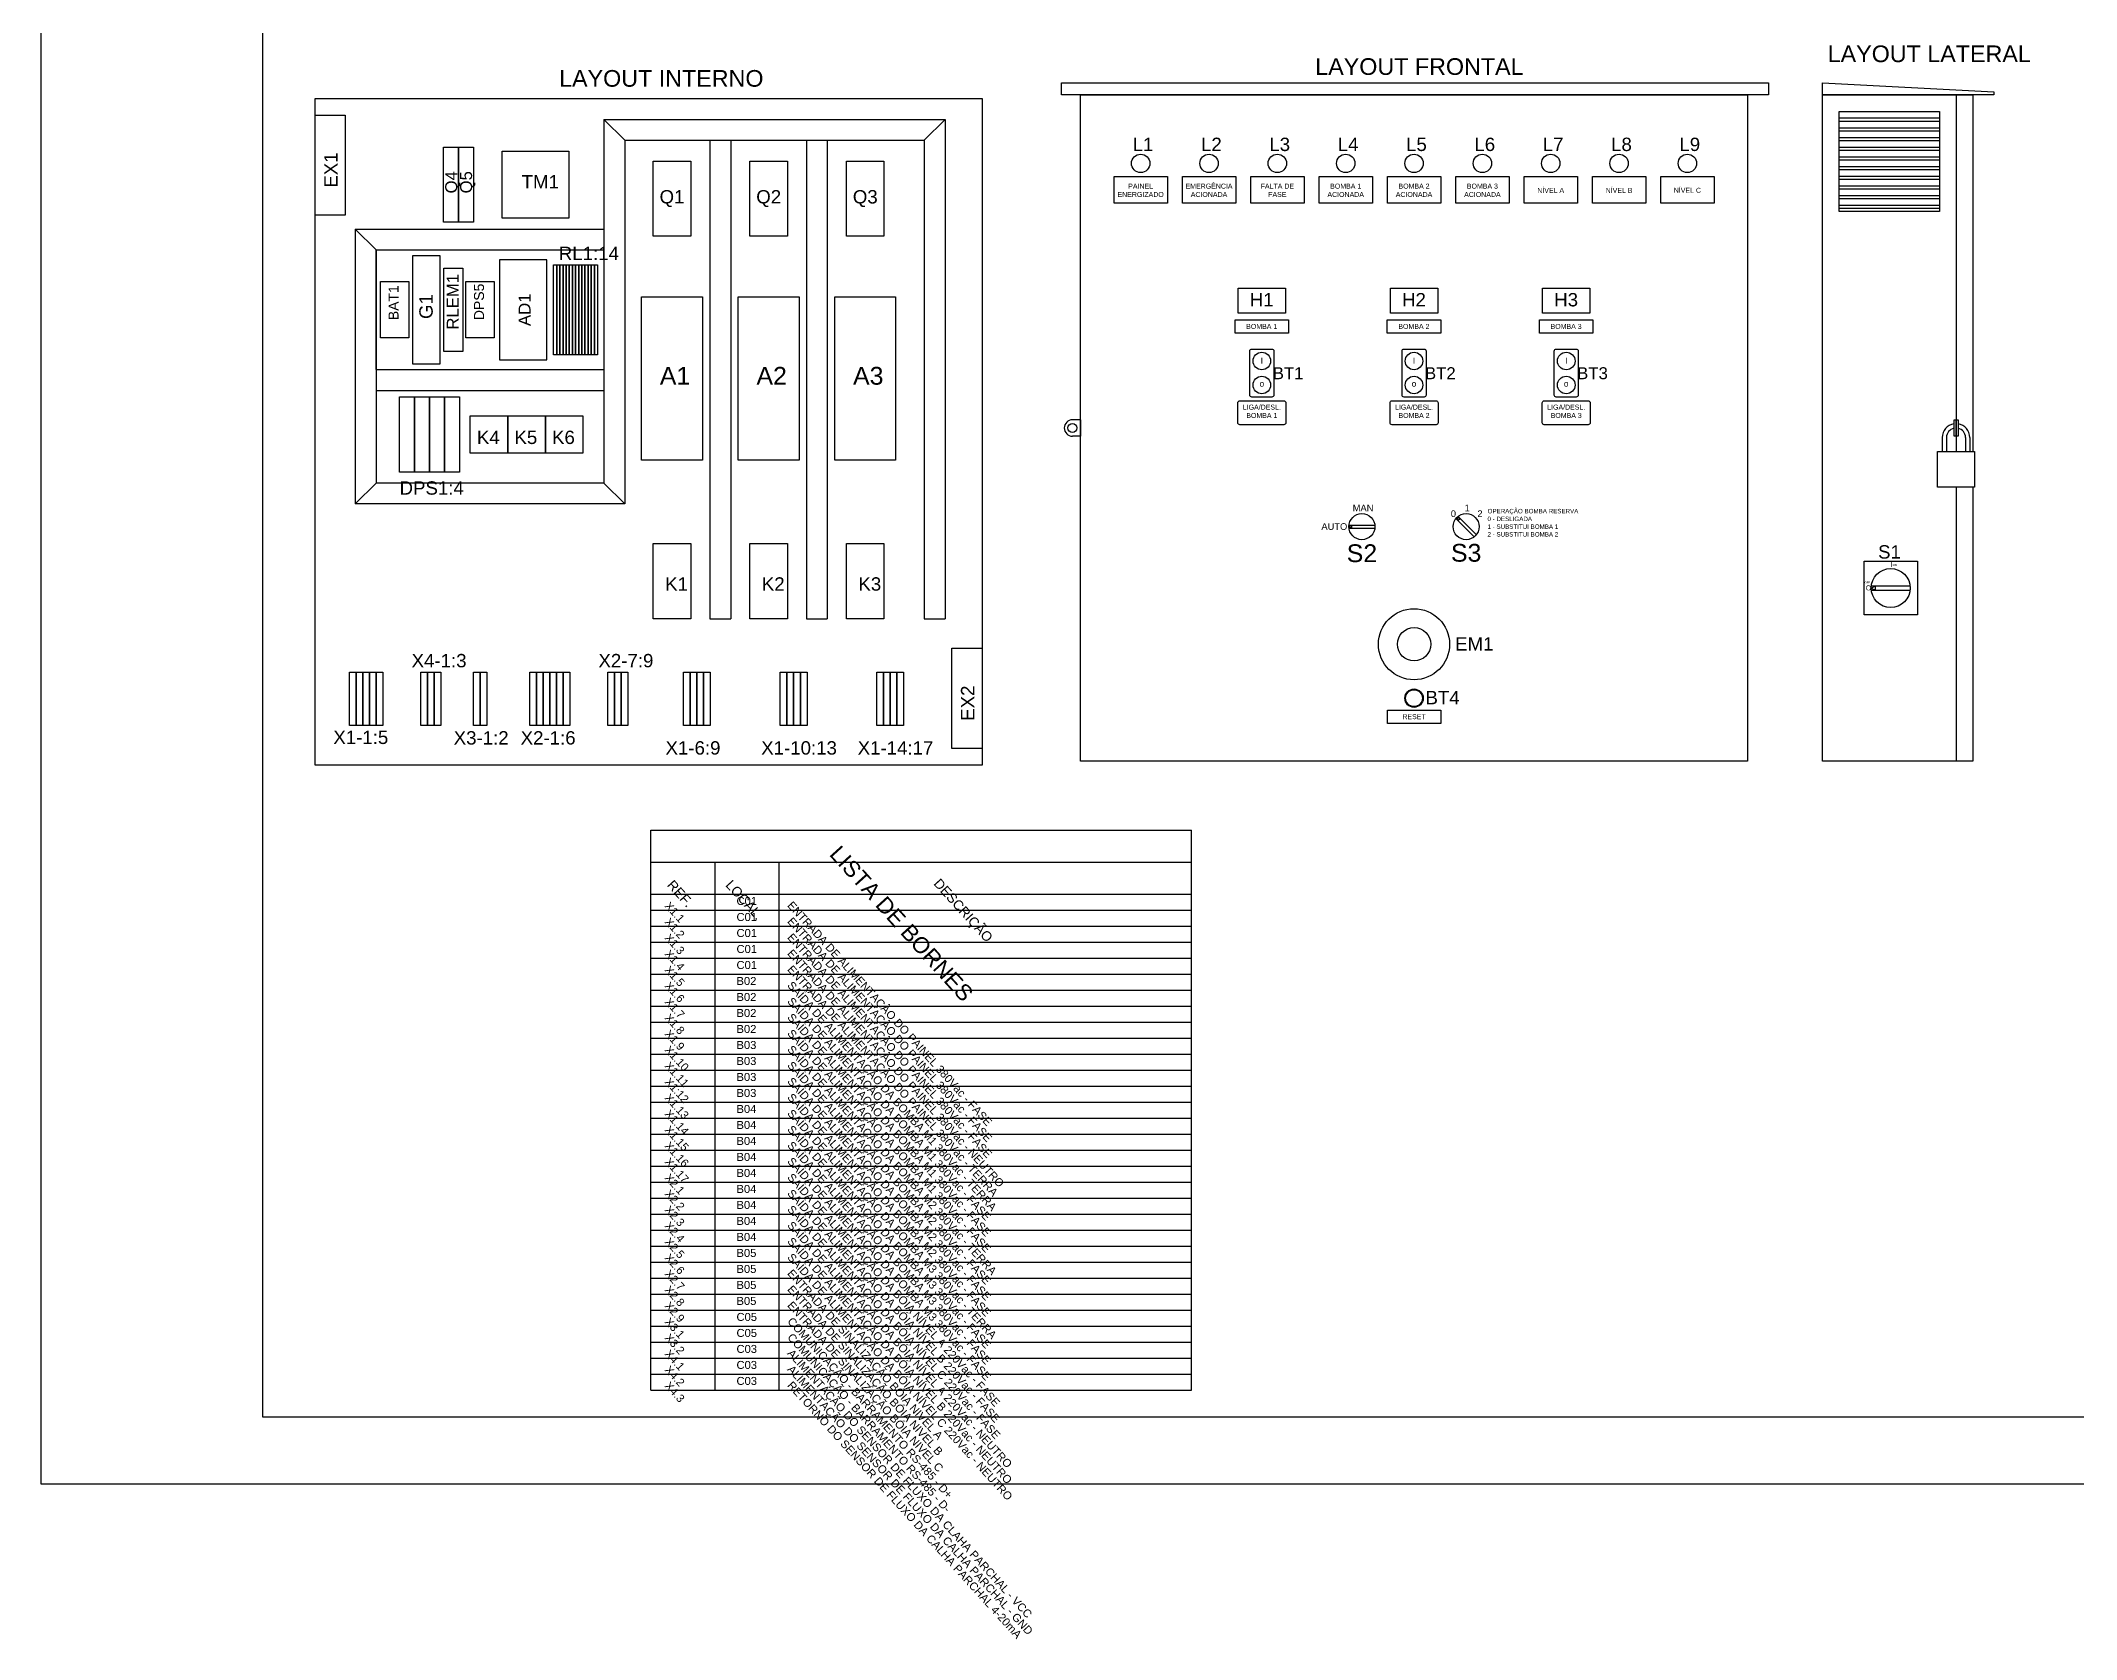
# Model space of a CAD drawing. Header units: millimetres. Extents: x 100 to 940, y 65 to 694.
# Drawn here: x 100 to 557.9, y 65 to 424.7 of the extents above; entities that cross this region are included whole.
import ezdxf

# ---------------------------------------------------------------- set-up
doc = ezdxf.new("R2010")
doc.units = ezdxf.units.MM
doc.styles.add('Annotative', font='arial.ttf')
doc.styles.add('Notes', font='arial.ttf', dxfattribs={"height": 3})

msp = doc.modelspace()

# ---------------------------------------------------------------- linework, layer by layer
for p, q in [((530.88, 412.57), (530.88, 332.3)), ((226.71, 407.02), (226.71, 325.18)), ((231.4, 402.33), (226.71, 407.02)), ((226.71, 407.02), (303.45, 407.02)), ((303.45, 407.02), (298.75, 402.33)), ((303.45, 407.02), (303.45, 294.66)), ((527.13, 407.31), (504.6, 407.31)), ((504.6, 406.64), (527.13, 406.64)), ((504.6, 405.13), (527.13, 405.13)), ((504.6, 404.46), (527.13, 404.46)), ((231.4, 402.33), (231.4, 320.49)), ((231.4, 402.33), (298.75, 402.33)), ((250.53, 402.33), (250.53, 294.66)), ((255.22, 402.33), (255.22, 294.66)), ((272.27, 402.33), (272.27, 294.66)), ((276.96, 402.33), (276.96, 294.66)), ((298.75, 402.33), (298.75, 294.66)), ((504.6, 402.96), (527.13, 402.96)), ((504.6, 402.28), (527.13, 402.28)), ((504.6, 400.78), (527.13, 400.78)), ((504.6, 400.1), (527.13, 400.1)), ((504.6, 398.6), (527.13, 398.6)), ((504.6, 397.92), (527.13, 397.92)), ((504.6, 396.42), (527.13, 396.42)), ((504.6, 395.75), (527.13, 395.75)), ((504.6, 394.25), (527.13, 394.25)), ((504.6, 393.57), (527.13, 393.57)), ((504.6, 392.07), (527.13, 392.07)), ((504.6, 391.39), (527.13, 391.39)), ((504.6, 389.89), (527.13, 389.89)), ((504.6, 389.21), (527.13, 389.21)), ((504.6, 387.71), (527.13, 387.71)), ((504.6, 387.04), (527.13, 387.04)), ((170.73, 382.33), (226.71, 382.33)), ((170.73, 382.33), (170.73, 320.49)), ((170.73, 382.33), (175.43, 377.64)), ((175.43, 377.64), (175.43, 325.18)), ((175.43, 377.64), (226.71, 377.64)), ((175.43, 350.7), (175.43, 377.64)), ((175.43, 350.7), (226.71, 350.7)), ((175.43, 346), (226.71, 346)), ((333.95, 339.41), (332.11, 339.41)), ((333.95, 339.41), (333.95, 335.72)), ((333.95, 335.72), (332.11, 335.72)), ((175.43, 325.18), (170.73, 320.49)), ((226.71, 325.18), (175.43, 325.18)), ((226.71, 325.18), (231.4, 320.49)), ((530.88, 324.23), (530.88, 262.57)), ((231.4, 320.49), (170.73, 320.49)), ((418.37, 317.19), (422.49, 313.07)), ((418.6, 317.45), (419.31, 317.21)), ((418.6, 317.45), (418.83, 316.73)), ((418.83, 316.73), (419.31, 317.21)), ((418.85, 317.67), (422.97, 313.55)), ((394.3, 315.37), (394.97, 315.71)), ((394.3, 315.37), (394.97, 315.03)), ((394.32, 315.71), (400.15, 315.71)), ((394.32, 315.03), (400.15, 315.03)), ((394.97, 315.03), (394.97, 315.71)), ((511.79, 301.56), (512.79, 302.07)), ((511.79, 301.56), (512.79, 301.06)), ((511.82, 302.07), (520.56, 302.07)), ((511.82, 301.06), (520.56, 301.06)), ((512.79, 301.06), (512.79, 302.07)), ((250.53, 294.66), (255.22, 294.66)), ((272.27, 294.66), (276.96, 294.66)), ((298.75, 294.66), (303.45, 294.66)), ((237.25, 121.04), (237.25, 247.04)), ((237.25, 247.04), (358.86, 247.04)), ((358.86, 121.04), (358.86, 247.04)), ((237.25, 239.84), (358.86, 239.84)), ((251.65, 239.84), (251.65, 121.04)), ((266.05, 239.84), (266.05, 121.04)), ((237.25, 232.64), (358.86, 232.64)), ((237.25, 229.04), (358.86, 229.04)), ((237.25, 225.44), (358.86, 225.44)), ((237.25, 221.84), (358.86, 221.84)), ((237.25, 218.24), (358.86, 218.24)), ((237.25, 214.64), (358.86, 214.64)), ((237.25, 211.04), (358.86, 211.04)), ((237.25, 207.44), (358.86, 207.44)), ((237.25, 203.84), (358.86, 203.84)), ((237.25, 200.24), (358.86, 200.24)), ((237.25, 196.64), (358.86, 196.64)), ((237.25, 193.04), (358.86, 193.04)), ((237.25, 189.44), (358.86, 189.44)), ((237.25, 185.84), (358.86, 185.84)), ((237.25, 182.24), (358.86, 182.24)), ((237.25, 178.64), (358.86, 178.64)), ((237.25, 175.04), (358.86, 175.04)), ((237.25, 171.44), (358.86, 171.44)), ((237.25, 167.84), (358.86, 167.84)), ((237.25, 164.24), (358.86, 164.24)), ((237.25, 160.64), (358.86, 160.64)), ((237.25, 157.04), (358.86, 157.04)), ((237.25, 153.44), (358.86, 153.44)), ((237.25, 149.84), (358.86, 149.84)), ((237.25, 146.24), (358.86, 146.24)), ((237.25, 142.64), (358.86, 142.64)), ((237.25, 139.04), (358.86, 139.04)), ((237.25, 135.44), (358.86, 135.44)), ((237.25, 131.84), (358.86, 131.84)), ((237.25, 128.24), (358.86, 128.24)), ((237.25, 124.64), (358.86, 124.64)), ((237.25, 121.04), (358.86, 121.04))]:
    msp.add_line(p, q)
at = {"linetype": 'Continuous'}
for p, q in [((530.88, 335.72), (530.88, 339.41)), ((527.78, 335.43), (527.78, 332.3)), ((528.74, 335.43), (528.74, 332.3)), ((533.02, 335.43), (533.02, 332.3)), ((533.98, 335.43), (533.98, 332.3))]:
    msp.add_line(p, q, dxfattribs=at)
for points in [[(100, 100), (940, 100), (940, 693.94), (100, 693.94)], [(150, 679), (925, 679), (925, 115), (150, 115)], [(329.63, 415.24), (488.7, 415.24), (488.7, 412.57), (329.63, 412.57)], [(333.95, 412.57), (483.95, 412.57), (483.95, 262.57), (333.95, 262.57)], [(500.85, 415.24), (539.37, 413.24), (539.37, 412.57), (500.85, 412.57)], [(161.76, 411.72), (311.76, 411.72), (311.76, 261.72), (161.76, 261.72)], [(161.76, 407.96), (168.52, 407.96), (168.52, 385.43), (161.76, 385.43)], [(504.6, 408.81), (527.13, 408.81), (527.13, 386.29), (504.6, 386.29)], [(190.6, 400.78), (193.98, 400.78), (193.98, 383.88), (190.6, 383.88)], [(193.98, 400.78), (197.36, 400.78), (197.36, 383.88), (193.98, 383.88)], [(203.79, 399.84), (218.8, 399.84), (218.8, 384.82), (203.79, 384.82)], [(237.78, 397.64), (246.23, 397.64), (246.23, 380.74), (237.78, 380.74)], [(259.52, 397.64), (267.97, 397.64), (267.97, 380.74), (259.52, 380.74)], [(281.25, 397.64), (289.7, 397.64), (289.7, 380.74), (281.25, 380.74)], [(341.47, 394.15), (353.49, 394.15), (353.49, 388.14), (341.47, 388.14)], [(356.85, 394.15), (368.86, 394.15), (368.86, 388.14), (356.85, 388.14)], [(372.22, 394.15), (384.24, 394.15), (384.24, 388.14), (372.22, 388.14)], [(387.6, 394.15), (399.61, 394.15), (399.61, 388.14), (387.6, 388.14)], [(402.97, 394.15), (414.99, 394.15), (414.99, 388.14), (402.97, 388.14)], [(418.35, 394.15), (430.36, 394.15), (430.36, 388.14), (418.35, 388.14)], [(433.72, 394.15), (445.74, 394.15), (445.74, 388.14), (433.72, 388.14)], [(449.1, 394.15), (461.11, 394.15), (461.11, 388.14), (449.1, 388.14)], [(464.47, 394.15), (476.49, 394.15), (476.49, 388.14), (464.47, 388.14)], [(183.75, 376.37), (189.76, 376.37), (189.76, 351.96), (183.75, 351.96)], [(190.72, 373.55), (194.93, 373.55), (194.93, 354.78), (190.72, 354.78)], [(213.89, 375.43), (203.21, 375.43), (203.21, 352.9), (213.89, 352.9)], [(215.38, 374.28), (216.09, 374.28), (216.09, 354.05), (215.38, 354.05)], [(216.09, 374.28), (216.79, 374.28), (216.79, 354.05), (216.09, 354.05)], [(216.79, 374.28), (217.5, 374.28), (217.5, 354.05), (216.79, 354.05)], [(217.5, 374.28), (218.21, 374.28), (218.21, 354.05), (217.5, 354.05)], [(218.21, 374.28), (218.91, 374.28), (218.91, 354.05), (218.21, 354.05)], [(218.91, 374.28), (219.62, 374.28), (219.62, 354.05), (218.91, 354.05)], [(219.62, 374.28), (220.32, 374.28), (220.32, 354.05), (219.62, 354.05)], [(220.32, 374.28), (221.03, 374.28), (221.03, 354.05), (220.32, 354.05)], [(221.03, 374.28), (221.74, 374.28), (221.74, 354.05), (221.03, 354.05)], [(221.74, 374.28), (222.44, 374.28), (222.44, 354.05), (221.74, 354.05)], [(222.44, 374.28), (223.15, 374.28), (223.15, 354.05), (222.44, 354.05)], [(223.15, 374.28), (223.85, 374.28), (223.85, 354.05), (223.15, 354.05)], [(223.85, 374.28), (224.56, 374.28), (224.56, 354.05), (223.85, 354.05)], [(224.56, 374.28), (225.27, 374.28), (225.27, 354.05), (224.56, 354.05)], [(176.44, 370.5), (182.78, 370.5), (182.78, 357.83), (176.44, 357.83)], [(195.66, 370.5), (202, 370.5), (202, 357.83), (195.66, 357.83)], [(235.16, 367.05), (248.85, 367.05), (248.85, 330.3), (235.16, 330.3)], [(256.9, 367.05), (270.59, 367.05), (270.59, 330.3), (256.9, 330.3)], [(278.63, 367.05), (292.32, 367.05), (292.32, 330.3), (278.63, 330.3)], [(369.38, 369.03), (380.05, 369.03), (380.05, 363.43), (369.38, 363.43)], [(403.62, 369.03), (414.28, 369.03), (414.28, 363.43), (403.62, 363.43)], [(437.86, 369.03), (448.52, 369.03), (448.52, 363.43), (437.86, 363.43)], [(368.71, 361.93), (380.72, 361.93), (380.72, 358.92), (368.71, 358.92)], [(402.94, 361.93), (414.96, 361.93), (414.96, 358.92), (402.94, 358.92)], [(437.18, 361.93), (449.2, 361.93), (449.2, 358.92), (437.18, 358.92)], [(180.73, 344.55), (184.11, 344.55), (184.11, 327.65), (180.73, 327.65)], [(184.11, 344.55), (187.48, 344.55), (187.48, 327.65), (184.11, 327.65)], [(187.48, 344.55), (190.86, 344.55), (190.86, 327.65), (187.48, 327.65)], [(190.86, 344.55), (194.24, 344.55), (194.24, 327.65), (190.86, 327.65)], [(196.63, 340.32), (205.08, 340.32), (205.08, 331.88), (196.63, 331.88)], [(205.08, 340.32), (213.53, 340.32), (213.53, 331.88), (205.08, 331.88)], [(213.53, 340.32), (221.98, 340.32), (221.98, 331.88), (213.53, 331.88)], [(237.78, 311.55), (246.23, 311.55), (246.23, 294.66), (237.78, 294.66)], [(259.52, 311.55), (267.97, 311.55), (267.97, 294.66), (259.52, 294.66)], [(281.25, 311.55), (289.7, 311.55), (289.7, 294.66), (281.25, 294.66)], [(510.18, 307.57), (522.19, 307.57), (522.19, 295.56), (510.18, 295.56)], [(305, 288), (311.76, 288), (311.76, 265.47), (305, 265.47)], [(169.45, 282.64), (170.96, 282.64), (170.96, 270.63), (169.45, 270.63)], [(170.98, 282.64), (172.49, 282.64), (172.49, 270.63), (170.98, 270.63)], [(172.49, 282.64), (173.99, 282.64), (173.99, 270.63), (172.49, 270.63)], [(173.99, 282.64), (175.49, 282.64), (175.49, 270.63), (173.99, 270.63)], [(175.49, 282.64), (176.99, 282.64), (176.99, 270.63), (175.49, 270.63)], [(185.53, 282.64), (187.04, 282.64), (187.04, 270.63), (185.53, 270.63)], [(187.04, 282.64), (188.54, 282.64), (188.54, 270.63), (187.04, 270.63)], [(188.54, 282.64), (190.04, 282.64), (190.04, 270.63), (188.54, 270.63)], [(197.35, 282.64), (198.85, 282.64), (198.85, 270.63), (197.35, 270.63)], [(198.85, 282.64), (200.36, 282.64), (200.36, 270.63), (198.85, 270.63)], [(210, 282.64), (211.51, 282.64), (211.51, 270.63), (210, 270.63)], [(211.51, 282.64), (213.01, 282.64), (213.01, 270.63), (211.51, 270.63)], [(213.01, 282.64), (214.51, 282.64), (214.51, 270.63), (213.01, 270.63)], [(214.51, 282.64), (216.01, 282.64), (216.01, 270.63), (214.51, 270.63)], [(216.01, 282.64), (217.51, 282.64), (217.51, 270.63), (216.01, 270.63)], [(217.51, 282.64), (219.02, 282.64), (219.02, 270.63), (217.51, 270.63)], [(227.56, 282.64), (229.06, 282.64), (229.06, 270.63), (227.56, 270.63)], [(229.06, 282.64), (230.56, 282.64), (230.56, 270.63), (229.06, 270.63)], [(230.56, 282.64), (232.06, 282.64), (232.06, 270.63), (230.56, 270.63)], [(244.64, 282.64), (246.14, 282.64), (246.14, 270.63), (244.64, 270.63)], [(246.14, 282.64), (247.64, 282.64), (247.64, 270.63), (246.14, 270.63)], [(247.64, 282.64), (249.14, 282.64), (249.14, 270.63), (247.64, 270.63)], [(249.14, 282.64), (250.64, 282.64), (250.64, 270.63), (249.14, 270.63)], [(266.38, 282.64), (267.88, 282.64), (267.88, 270.63), (266.38, 270.63)], [(267.88, 282.64), (269.38, 282.64), (269.38, 270.63), (267.88, 270.63)], [(269.38, 282.64), (270.89, 282.64), (270.89, 270.63), (269.38, 270.63)], [(270.89, 282.64), (272.39, 282.64), (272.39, 270.63), (270.89, 270.63)], [(288.11, 282.64), (289.61, 282.64), (289.61, 270.63), (288.11, 270.63)], [(289.61, 282.64), (291.11, 282.64), (291.11, 270.63), (289.61, 270.63)], [(291.11, 282.64), (292.61, 282.64), (292.61, 270.63), (291.11, 270.63)], [(292.61, 282.64), (294.12, 282.64), (294.12, 270.63), (292.61, 270.63)], [(402.97, 274.11), (414.99, 274.11), (414.99, 271.1), (402.97, 271.1)]]:
    msp.add_lwpolyline(points, close=True)
msp.add_lwpolyline([(534.64, 324.23), (534.64, 262.57), (500.85, 262.57), (500.85, 412.57), (534.64, 412.57), (534.64, 332.3)])
for points in [[(372.01, 344.99), (372.01, 354.89, -0.414214), (372.46, 355.34), (376.96, 355.34, -0.414214), (377.41, 354.89), (377.41, 344.99, -0.414214), (376.96, 344.54), (372.46, 344.54, -0.414214)], [(406.25, 344.99), (406.25, 354.89, -0.414214), (406.7, 355.34), (411.2, 355.34, -0.414214), (411.65, 354.89), (411.65, 344.99, -0.414214), (411.2, 344.54), (406.7, 344.54, -0.414214)], [(440.49, 344.99), (440.49, 354.89, -0.414214), (440.94, 355.34), (445.44, 355.34, -0.414214), (445.89, 354.89), (445.89, 344.99, -0.414214), (445.44, 344.54), (440.94, 344.54, -0.414214)], [(369.76, 343.69), (379.66, 343.69, -0.414214), (380.11, 343.24), (380.11, 338.74, -0.414214), (379.66, 338.29), (369.76, 338.29, -0.414214), (369.31, 338.74), (369.31, 343.24, -0.414214)], [(404, 343.69), (413.9, 343.69, -0.414214), (414.35, 343.24), (414.35, 338.74, -0.414214), (413.9, 338.29), (404, 338.29, -0.414214), (403.55, 338.74), (403.55, 343.24, -0.414214)], [(438.24, 343.69), (448.14, 343.69, -0.414214), (448.59, 343.24), (448.59, 338.74, -0.414214), (448.14, 338.29), (438.24, 338.29, -0.414214), (437.79, 338.74), (437.79, 343.24, -0.414214)]]:
    msp.add_lwpolyline(points, format="xyb", close=True)
for points in [[(530.43, 339.41), (531.34, 339.41), (531.34, 335.72), (530.43, 335.72)], [(526.74, 332.3), (535.03, 332.3), (535.03, 324.23), (526.74, 324.23)]]:
    msp.add_lwpolyline(points, close=True, dxfattribs=at)
for centre, radius in [((347.45, 397.11), 2.07), ((362.83, 397.11), 2.07), ((378.2, 397.11), 2.07), ((393.58, 397.11), 2.07), ((408.95, 397.11), 2.07), ((424.33, 397.11), 2.07), ((439.7, 397.11), 2.07), ((455.08, 397.11), 2.07), ((470.45, 397.11), 2.07), ((374.71, 352.64), 1.98), ((408.95, 352.64), 1.98), ((443.19, 352.64), 1.98), ((374.71, 347.24), 1.98), ((408.95, 347.24), 1.98), ((443.19, 347.24), 1.98), ((332.11, 337.57), 1.01), ((397.23, 315.37), 2.93), ((420.67, 315.37), 2.93), ((516.19, 301.56), 4.4), ((408.95, 288.91), 8), ((408.95, 288.91), 3.75), ((408.95, 276.77), 2.07), ((408.95, 276.77), 1.89)]:
    msp.add_circle(centre, radius)
msp.add_arc((332.11, 337.57), 1.84, 90, 270)
for radius, start, end in [(3.1, 98.4631, 180), (2.14, 102.3098, 180), (3.1, 0, 81.5369), (2.14, 0, 77.6902)]:
    msp.add_arc((530.88, 335.43), radius, start, end, dxfattribs=at)

# ---------------------------------------------------------------- texts
for s, height, rotation, style, p in [('EX1', 3.004, 90, 'Annotative', (166.79, 391.65)), ('Q4', 2.69, 90, 'Annotative', (193.69, 390.36)), ('Q5', 2.69, 90, 'Annotative', (197.04, 390.36)), ('RLEM1', 2.69, 90, 'Annotative', (194.04, 359.71)), ('BAT1', 2.253, 90, 'Annotative', (180.51, 361.84)), ('G1', 3.004, 90, 'Annotative', (188.18, 362.1)), ('DPS5', 2.253, 90, 'Annotative', (199.73, 361.84)), ('AD1', 2.7, 90, 'Annotative', (210.2, 360.51)), ('EX2', 3.004, 90, 'Annotative', (310.03, 271.68)), ('LISTA DE BORNES', 3.6, 312.1646, 'Notes', (277.24, 241.53)), ('REF.', 2.16, 312.1646, 'Notes', (240.77, 234.62)), ('LOCAL.', 2.16, 312.1646, 'Notes', (253.92, 234.62)), ('DESCRIÇÃO', 2.16, 312.1646, 'Notes', (300.74, 234.95)), ('X1.1', 1.8, 312.1646, 'Notes', (240.23, 229.94)), ('ENTRADA DE ALIMENTAÇÃO DO PAINEL 380Vac - FASE', 1.8, 312.1646, 'Notes', (267.84, 230.04)), ('X1.2', 1.8, 312.1646, 'Notes', (240.23, 226.34)), ('ENTRADA DE ALIMENTAÇÃO DO PAINEL 380Vac - FASE', 1.8, 312.1646, 'Notes', (267.84, 226.44)), ('X1.3', 1.8, 312.1646, 'Notes', (240.23, 222.74)), ('X1.4', 1.8, 312.1646, 'Notes', (240.23, 219.14)), ('ENTRADA DE ALIMENTAÇÃO DO PAINEL 380Vac - FASE', 1.8, 312.1646, 'Notes', (267.84, 222.84)), ('ENTRADA DE ALIMENTAÇÃO DO PAINEL 380Vac - NEUTRO', 1.8, 312.1646, 'Notes', (267.84, 219.24)), ('X1.5', 1.8, 312.1646, 'Notes', (240.23, 215.54)), ('ENTRADA DE ALIMENTAÇÃO DO PAINEL 380Vac - TERRA', 1.8, 312.1646, 'Notes', (267.84, 215.64)), ('X1.6', 1.8, 312.1646, 'Notes', (240.23, 211.94)), ('SAÍDA DE ALIMENTAÇÃO DA BOMBA M1 380Vac - TERRA', 1.8, 312.1646, 'Notes', (267.84, 212.04)), ('X1.7', 1.8, 312.1646, 'Notes', (240.23, 208.34)), ('SAÍDA DE ALIMENTAÇÃO DA BOMBA M1 380Vac - FASE', 1.8, 312.1646, 'Notes', (267.84, 208.44)), ('X1.8', 1.8, 312.1646, 'Notes', (240.23, 204.74)), ('X1.9', 1.8, 312.1646, 'Notes', (240.23, 201.14)), ('SAÍDA DE ALIMENTAÇÃO DA BOMBA M1 380Vac - FASE', 1.8, 312.1646, 'Notes', (267.84, 204.84)), ('SAÍDA DE ALIMENTAÇÃO DA BOMBA M1 380Vac - FASE', 1.8, 312.1646, 'Notes', (267.84, 201.24)), ('X1.10', 1.8, 312.1646, 'Notes', (240.23, 197.54)), ('SAÍDA DE ALIMENTAÇÃO DA BOMBA M2 380Vac - TERRA', 1.8, 312.1646, 'Notes', (267.84, 197.64)), ('X1.11', 1.8, 312.1646, 'Notes', (240.23, 193.94)), ('SAÍDA DE ALIMENTAÇÃO DA BOMBA M2 380Vac - FASE', 1.8, 312.1646, 'Notes', (267.84, 194.04)), ('X1:12', 1.8, 312.1646, 'Notes', (240.23, 190.34)), ('X1.13', 1.8, 312.1646, 'Notes', (240.23, 186.74)), ('SAÍDA DE ALIMENTAÇÃO DA BOMBA M2 380Vac - FASE', 1.8, 312.1646, 'Notes', (267.84, 190.44)), ('SAÍDA DE ALIMENTAÇÃO DA BOMBA M2 380Vac - FASE', 1.8, 312.1646, 'Notes', (267.84, 186.84)), ('X1.14', 1.8, 312.1646, 'Notes', (240.23, 183.14)), ('SAÍDA DE ALIMENTAÇÃO DA BOMBA M3 380Vac - TERRA', 1.8, 312.1646, 'Notes', (267.84, 183.24)), ('X1.15', 1.8, 312.1646, 'Notes', (240.23, 179.54)), ('SAÍDA DE ALIMENTAÇÃO DA BOMBA M3 380Vac - FASE', 1.8, 312.1646, 'Notes', (267.84, 179.64)), ('X1.16', 1.8, 312.1646, 'Notes', (240.23, 175.94)), ('SAÍDA DE ALIMENTAÇÃO DA BOMBA M3 380Vac - FASE', 1.8, 312.1646, 'Notes', (267.84, 176.04)), ('X1.17', 1.8, 312.1646, 'Notes', (240.23, 172.34)), ('X2.1', 1.8, 312.1646, 'Notes', (240.23, 168.74)), ('SAÍDA DE ALIMENTAÇÃO DA BOMBA M3 380Vac - FASE', 1.8, 312.1646, 'Notes', (267.84, 172.44)), ('SAÍDA DE ALIMENTAÇÃO DA BÓIA NÍVEL A 220Vac - FASE', 1.8, 312.1646, 'Notes', (267.84, 168.84)), ('X2.2', 1.8, 312.1646, 'Notes', (240.23, 165.14)), ('SAÍDA DE ALIMENTAÇÃO DA BÓIA NÍVEL B 220Vac - FASE', 1.8, 312.1646, 'Notes', (267.84, 165.24)), ('X2.3', 1.8, 312.1646, 'Notes', (240.23, 161.54)), ('SAÍDA DE ALIMENTAÇÃO DA BÓIA NÍVEL C 220Vac - FASE', 1.8, 312.1646, 'Notes', (267.84, 161.64)), ('X2.4', 1.8, 312.1646, 'Notes', (240.23, 157.94)), ('SAÍDA DE ALIMENTAÇÃO DA BÓIA NÍVEL A 220Vac - NEUTRO', 1.8, 312.1646, 'Notes', (267.84, 158.04)), ('X2.5', 1.8, 312.1646, 'Notes', (240.23, 154.34)), ('X2.6', 1.8, 312.1646, 'Notes', (240.23, 150.74)), ('SAÍDA DE ALIMENTAÇÃO DA BÓIA NÍVEL B 220Vac - NEUTRO', 1.8, 312.1646, 'Notes', (267.84, 154.44)), ('SAÍDA DE ALIMENTAÇÃO DA BÓIA NÍVEL C 220Vac - NEUTRO', 1.8, 312.1646, 'Notes', (267.84, 150.84)), ('X2.7', 1.8, 312.1646, 'Notes', (240.23, 147.14)), ('ENTRADA DE SINALIZAÇÃO BÓIA NIVEL A', 1.8, 312.1646, 'Notes', (267.84, 147.24)), ('X2.8', 1.8, 312.1646, 'Notes', (240.23, 143.54)), ('ENTRADA DE SINALIZAÇÃO BÓIA NIVEL B', 1.8, 312.1646, 'Notes', (267.84, 143.64)), ('X2.9', 1.8, 312.1646, 'Notes', (240.23, 139.94)), ('X3.1', 1.8, 312.1646, 'Notes', (240.23, 136.34)), ('ENTRADA DE SINALIZAÇÃO BÓIA NIVEL C', 1.8, 312.1646, 'Notes', (267.84, 140.04)), ('X3.2', 1.8, 312.1646, 'Notes', (240.23, 132.74)), ('COMUNICAÇÃO - BARRAMENTO RS-485 - D+', 1.8, 312.1646, 'Notes', (267.84, 136.44)), ('COMUNICAÇÃO - BARRAMENTO RS-485 - D-', 1.8, 312.1646, 'Notes', (267.84, 132.84)), ('X4.1', 1.8, 312.1646, 'Notes', (240.23, 129.14)), ('ALIMENTAÇÃO DO SENSOR DE FLUXO DA CLAHA PARCHAL - VCC', 1.8, 312.1646, 'Notes', (267.84, 129.24)), ('X4.2', 1.8, 312.1646, 'Notes', (240.23, 125.54)), ('ALIMENTAÇÃO DO SENSOR DE FLUXO DA CALHA PARCHAL - GND', 1.8, 312.1646, 'Notes', (267.84, 125.64)), ('X4.3', 1.8, 312.1646, 'Notes', (240.23, 121.94)), ('RETORNO DO SENSOR DE FLUXO DA CALHA PARCHAL 4-20mA', 1.8, 312.1646, 'Notes', (267.84, 122.04))]:
    msp.add_text(s, height=height, rotation=rotation, dxfattribs=dict(style=style)).set_placement(p)
for s, height, style, p in [('RL1:14', 3.004, 'Annotative', (216.56, 375.36)), ('I', 1.35, 'Annotative', (374.45, 352.05)), ('I', 1.35, 'Annotative', (408.69, 352.05)), ('I', 1.35, 'Annotative', (442.93, 352.05)), ('BT1', 2.7, 'Annotative', (377.17, 348.55)), ('BT2', 2.7, 'Annotative', (411.41, 348.55)), ('BT3', 2.7, 'Annotative', (445.64, 348.55)), ('o', 1.35, 'Annotative', (374.19, 346.88)), ('o', 1.35, 'Annotative', (408.42, 346.88)), ('o', 1.35, 'Annotative', (442.66, 346.88)), ('0 - DESLIGADA', 1, 'Notes', (425.48, 316.62)), ('OPERAÇÃO BOMBA RESERVA', 1, 'Notes', (425.5, 318.37)), ('2 - SUBSTITUI BOMBA 2', 1, 'Notes', (425.48, 313.14)), ('1 - SUBSTITUI BOMBA 1', 1, 'Notes', (425.48, 314.87)), ('X4-1:3', 3.004, 'Annotative', (183.44, 283.72)), ('X2-7:9', 3.004, 'Annotative', (225.47, 283.72)), ('X1-1:5', 3.004, 'Annotative', (165.83, 266.46)), ('X3-1:2', 3.004, 'Annotative', (192.91, 266.34)), ('X2-1:6', 3.004, 'Annotative', (207.97, 266.34)), ('X1-6:9', 3.004, 'Annotative', (240.56, 264.08)), ('X1-10:13', 3.004, 'Annotative', (262.09, 264.08)), ('X1-14:17', 3.004, 'Annotative', (283.79, 264.08)), ('C01', 1.8, 'Notes', (256.53, 230.23)), ('C01', 1.8, 'Notes', (256.53, 226.63)), ('C01', 1.8, 'Notes', (256.53, 223.03)), ('C01', 1.8, 'Notes', (256.53, 219.43)), ('C01', 1.8, 'Notes', (256.53, 215.83)), ('B02', 1.8, 'Notes', (256.53, 212.23)), ('B02', 1.8, 'Notes', (256.53, 208.63)), ('B02', 1.8, 'Notes', (256.53, 205.03)), ('B02', 1.8, 'Notes', (256.53, 201.43)), ('B03', 1.8, 'Notes', (256.53, 197.83)), ('B03', 1.8, 'Notes', (256.53, 194.23)), ('B03', 1.8, 'Notes', (256.53, 190.63)), ('B03', 1.8, 'Notes', (256.53, 187.03)), ('B04', 1.8, 'Notes', (256.53, 183.43)), ('B04', 1.8, 'Notes', (256.53, 179.83)), ('B04', 1.8, 'Notes', (256.53, 176.23)), ('B04', 1.8, 'Notes', (256.53, 172.63)), ('B04', 1.8, 'Notes', (256.53, 169.03)), ('B04', 1.8, 'Notes', (256.53, 165.43)), ('B04', 1.8, 'Notes', (256.53, 161.83)), ('B04', 1.8, 'Notes', (256.53, 158.23)), ('B04', 1.8, 'Notes', (256.53, 154.63)), ('B05', 1.8, 'Notes', (256.53, 151.03)), ('B05', 1.8, 'Notes', (256.53, 147.43)), ('B05', 1.8, 'Notes', (256.53, 143.83)), ('B05', 1.8, 'Notes', (256.53, 140.23)), ('C05', 1.8, 'Notes', (256.53, 136.63)), ('C05', 1.8, 'Notes', (256.53, 133.03)), ('C03', 1.8, 'Notes', (256.53, 129.43)), ('C03', 1.8, 'Notes', (256.53, 125.83)), ('C03', 1.8, 'Notes', (256.53, 122.23))]:
    msp.add_text(s, height=height, dxfattribs=dict(style=style)).set_placement(p)
for s, width, gutter_width, insert, char_height, attachment_point, style in [('LAYOUT LATERAL', 141.5358, 15, (502.01, 423.65), 3.75, 1, 'Notes'), ('LAYOUT INTERNO', 141.5358, 15, (216.62, 418.12), 3.75, 1, 'Notes'), ('LAYOUT FRONTAL', 141.5358, 15, (386.73, 420.78), 3.75, 1, 'Notes'), ('L1', 3.5666, 15, (345.65, 402.9), 3.004, 1, 'Notes'), ('L2', 3.5666, 15, (361.03, 402.9), 3.004, 1, 'Notes'), ('L3', 3.5666, 15, (376.4, 402.9), 3.004, 1, 'Notes'), ('L4', 3.5666, 15, (391.78, 402.9), 3.004, 1, 'Notes'), ('L5', 3.5666, 15, (407.15, 402.9), 3.004, 1, 'Notes'), ('L6', 3.5666, 15, (422.53, 402.9), 3.004, 1, 'Notes'), ('L7', 3.5666, 15, (437.9, 402.9), 3.004, 1, 'Notes'), ('L8', 3.5666, 15, (453.28, 402.9), 3.004, 1, 'Notes'), ('L9', 3.5666, 15, (468.65, 402.9), 3.004, 1, 'Notes'), ('TM1', 11.7467, 15, (208.19, 394.48), 3.004, 1, 'Notes'), ('Q1', 11.7467, 15, (239.22, 391.1), 3.004, 1, 'Notes'), ('Q2', 11.7467, 15, (260.97, 391.1), 3.004, 1, 'Notes'), ('Q3', 11.7467, 15, (282.7, 391.1), 3.004, 1, 'Notes'), ('PAINEL\\PENERGIZADO', 10, 15, (347.45, 391.05), 1.126, 5, 'Notes'), ('EMERGÊNCIA\\PACIONADA', 10, 15, (362.83, 391.05), 1.126, 5, 'Notes'), ('FALTA DE\\PFASE', 10, 15, (378.2, 391.05), 1.126, 5, 'Notes'), ('BOMBA 1 ACIONADA', 10, 15, (393.58, 391.05), 1.1264, 5, 'Notes'), ('BOMBA 2 ACIONADA', 10, 15, (408.95, 391.05), 1.1264, 5, 'Notes'), ('BOMBA 3 ACIONADA', 10, 15, (424.33, 391.05), 1.1264, 5, 'Notes'), ('NÍVEL A', 10, 15, (439.7, 391.05), 1.126, 5, 'Notes'), ('NÍVEL B', 10, 15, (455.08, 391.05), 1.126, 5, 'Notes'), ('NÍVEL C', 10, 15, (470.45, 391.05), 1.126, 5, 'Notes'), ('H1', 3.5666, 15, (372.01, 367.94), 3.004, 1, 'Notes'), ('H2', 3.5666, 15, (406.25, 367.94), 3.004, 1, 'Notes'), ('H3', 3.5666, 15, (440.49, 367.94), 3.004, 1, 'Notes'), ('BOMBA 1', 10, 15, (374.69, 360.42), 1.126, 5, 'Notes'), ('BOMBA 2', 10, 15, (408.92, 360.42), 1.126, 5, 'Notes'), ('BOMBA 3', 10, 15, (443.16, 360.42), 1.126, 5, 'Notes'), ('A1', 11.7467, 15, (239.28, 351.32), 4.005, 1, 'Notes'), ('A2', 11.7467, 15, (261.02, 351.32), 4.005, 1, 'Notes'), ('A3', 11.7467, 15, (282.75, 351.32), 4.005, 1, 'Notes'), ('LIGA/DESL.\\PBOMBA 1', 30.872, 11.41, (374.71, 341.32), 1.125, 5, 'Annotative'), ('LIGA/DESL.\\PBOMBA 2', 30.872, 11.41, (408.95, 341.32), 1.125, 5, 'Annotative'), ('LIGA/DESL.\\PBOMBA 3', 30.872, 11.41, (443.19, 341.32), 1.125, 5, 'Annotative'), ('K4', 11.7467, 15, (198.13, 336.97), 3.004, 1, 'Notes'), ('K5', 11.7467, 15, (206.58, 336.97), 3.004, 1, 'Notes'), ('K6', 11.7467, 15, (215.03, 336.97), 3.004, 1, 'Notes'), ('DPS1:4', 11.7467, 15, (180.73, 325.57), 3.004, 1, 'Notes'), ('AUTO', 7.8324, 15, (388.11, 316.15), 1.502, 1, 'Notes'), ('MAN', 9.573, 15, (395.15, 320.33), 1.502, 1, 'Notes'), ('0', 7.8324, 15, (417.23, 319.04), 1.5, 1, 'Notes'), ('1', 9.573, 15, (420.34, 320.33), 1.5, 1, 'Notes'), ('2', 7.8324, 15, (423.2, 319.04), 1.5, 1, 'Notes'), ('S2', 3.5666, 15, (393.81, 311.39), 4.005, 1, 'Notes'), ('S3', 3.5666, 15, (417.26, 311.49), 4.005, 1, 'Notes'), ('S1', 3.5666, 15, (513.34, 311.19), 3.004, 1, 'Notes'), ('I', 9.573, 15, (516.1, 307.41), 1.13, 1, 'Notes'), ('ON', 8.4126, 15, (516.62, 306.97), 0.451, 1, 'Notes'), ('K1', 11.7467, 15, (240.48, 303.97), 3.004, 1, 'Notes'), ('K2', 11.7467, 15, (262.23, 303.97), 3.004, 1, 'Notes'), ('K3', 11.7467, 15, (283.95, 303.97), 3.004, 1, 'Notes'), ('OFF', 11.6036, 15, (510.31, 303.04), 0.451, 1, 'Notes'), ('O', 7.8324, 15, (510.58, 302.15), 1.13, 1, 'Notes'), ('EM1', 3.5666, 15, (418.2, 290.49), 3.004, 1, 'Notes'), ('BT4', 3.5666, 15, (411.53, 278.4), 3.004, 1, 'Notes'), ('RESET', 10, 15, (408.95, 272.6), 1.126, 5, 'Notes')]:
    msp.add_mtext_dynamic_manual_height_columns(s, width=width, gutter_width=gutter_width, heights=[0], dxfattribs=dict(insert=insert, char_height=char_height, attachment_point=attachment_point, style=style))

doc.saveas('drawing.dxf')
